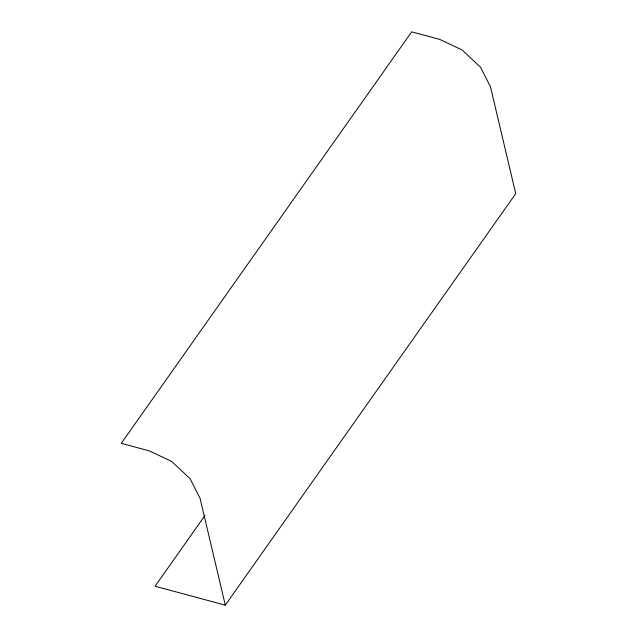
<?xml version="1.0" encoding="UTF-8"?>
<svg xmlns="http://www.w3.org/2000/svg" width="637" height="637" viewBox="0 0 637 637"><rect width="100%" height="100%" fill="white"/><g stroke="black" fill="none" stroke-linecap="round" stroke-linejoin="round"><path stroke-width="0.96" d="M204.883 515.636L155.054 586.247L225.307 605.15L515.731 193.656L490.474 86.815L480.569 67.267L462.04 49.917L439.841 39.422L411.693 31.85L121.269 443.344L149.416 450.916L171.616 461.411L190.145 478.761L200.05 498.309L225.307 605.15"/></g></svg>
